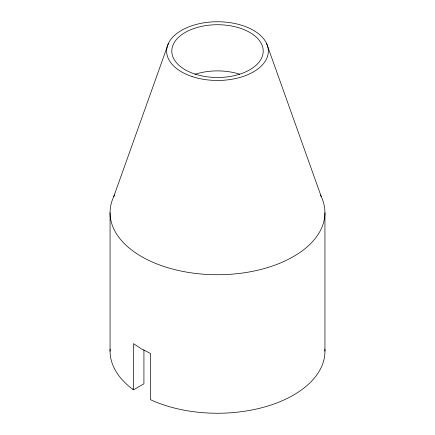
<?xml version="1.0" encoding="UTF-8"?>
<svg xmlns="http://www.w3.org/2000/svg" width="435" height="435" viewBox="0 0 435 435"><rect width="100%" height="100%" fill="white"/><g stroke="black" fill="none" stroke-linecap="round" stroke-linejoin="round"><path stroke-width="0.65" d="M113.72 196.653L168.383 43.511M132.262 388.982L133.529 389.814L143.925 383.817L143.925 349.865M266.617 43.511L321.28 196.653M324.94 212.71L324.94 351.219M133.529 389.814L133.529 343.645L141.527 348.913L150.651 353.53L150.651 399.7L152.092 400.434A107.44 62.031 0 0 0 266.59 406.399A107.44 62.031 0 0 0 324.885 349.191M110.06 212.71L110.06 351.219M320.459 194.983A107.44 62.031 0 0 1 217.5 274.735A107.44 62.031 0 0 1 114.541 194.983M132.311 388.961A107.44 62.172 0.2 0 1 110.109 349.191M195.223 74.238A45.708 26.388 0 0 1 239.777 74.238M194.646 73.961A45.708 26.388 0 0 0 263.208 51.107A45.708 26.388 0 0 0 194.646 28.259A45.708 26.388 0 0 0 194.646 73.961M192.074 76.533A50.851 29.357 0 0 0 268.351 51.107A50.851 29.357 0 0 0 192.074 25.681A50.851 29.357 0 0 0 192.074 76.533"/></g></svg>
